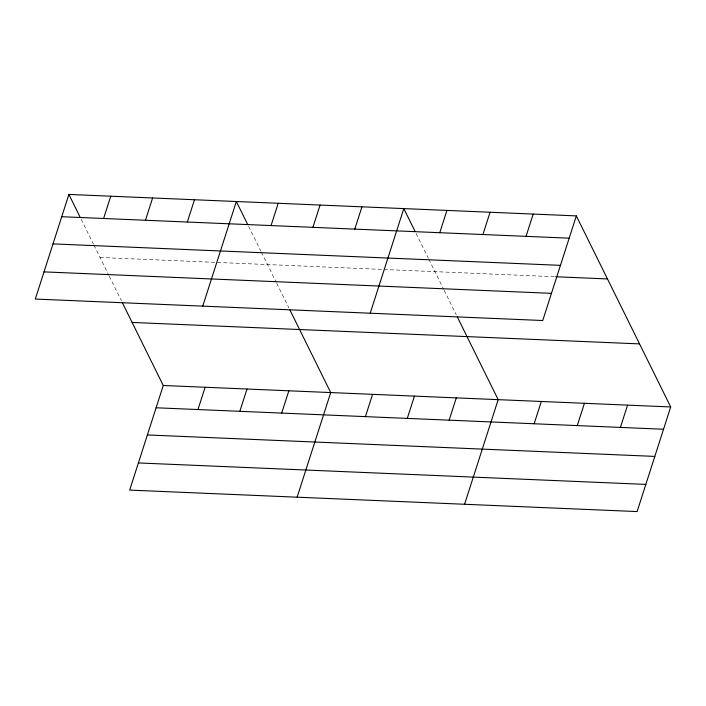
<?xml version="1.0" encoding="UTF-8"?>
<svg xmlns="http://www.w3.org/2000/svg" width="706" height="706" viewBox="0 0 706 706"><rect width="100%" height="100%" fill="white"/><g stroke="black" fill="none" stroke-linecap="round" stroke-linejoin="round"><path stroke-width="0.53" stroke-dasharray="3.53 2.65" d="M100.031 257.478L554.634 276.708M416.072 233.43L428.339 258.272M428.807 259.226L443.695 289.363M444.18 290.342L456.332 314.947M248.618 226.352L260.885 251.186M261.352 252.139L276.24 282.276M276.726 283.265L288.878 307.869M81.155 219.266L93.43 244.108M93.898 245.061L108.786 275.199M109.271 276.178L121.423 300.782"/><path stroke-width="1.06" d="M68.888 194.432L35.3 299.053L542.737 320.515L576.334 215.895L68.888 194.432L80.21 217.36M103.597 218.489L110.754 196.197M145.462 220.263L152.62 197.971M187.328 222.028L194.485 199.745M122.394 302.75L163.262 385.485L129.666 490.105L637.112 511.568L670.7 406.947L576.334 215.895M202.754 306.13L236.342 201.51L247.674 224.437M197.962 409.551L205.119 387.259M271.051 225.567L278.208 203.284M239.828 411.316L246.985 389.032M312.917 227.341L320.074 205.049M281.694 413.089L288.851 390.797M354.783 229.115L361.94 206.823M297.12 497.192L330.717 392.571L289.848 309.837M370.209 313.217L403.806 208.597L415.128 231.524M365.426 416.628L372.574 394.336M439.776 232.706L446.933 210.414M407.283 418.402L414.44 396.11M482.913 234.533L490.07 212.241M449.148 420.167L456.305 397.884M526.041 236.351L533.198 214.068M464.583 504.269L498.171 399.649L457.303 316.915M534.151 423.768L541.299 401.476M577.279 425.586L584.436 403.302M620.415 427.412L627.563 405.12M61.731 216.716L569.177 238.178M53.012 243.888L560.449 265.35M555.71 276.752L607.469 278.941M44.019 271.881L551.465 293.343M132.119 322.439L639.557 343.901M163.262 385.485L670.7 406.947M156.105 407.777L663.543 429.239M147.377 434.949L654.824 456.403M138.394 462.942L645.831 484.404"/></g></svg>
